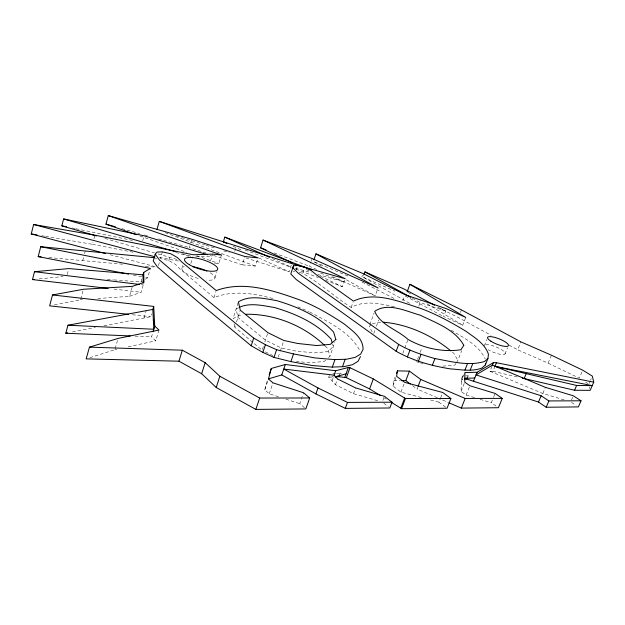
<?xml version="1.0" encoding="UTF-8"?>
<svg xmlns="http://www.w3.org/2000/svg" width="625" height="625" viewBox="0 0 625 625"><rect width="100%" height="100%" fill="white"/><g stroke="black" fill="none" stroke-linecap="round" stroke-linejoin="round"><path stroke-width="0.47" stroke-dasharray="3.12 2.34" d="M462.586 378.344L462.633 375.922L467.914 375.836L470.492 376.656M474.523 397.617L466.141 395.078L461.078 391.445L461.359 379.141L462.633 375.922M421.32 397.539L400.93 392.156L392.922 386.039L393.891 380.484L395.203 376.992M67.273 274.492L68.617 269.43M82.688 260.602L83.625 257.117M84.57 253.625L85.273 251.008M45.594 236.367L92.453 244.328L92.953 242.5M93.945 238.844L94.93 235.188M54.328 304.93L80.57 299.766L83.43 289.273M278.516 396.789L269.281 393.812L264.797 389.812L267.469 379.992M142.695 240.789L143.641 237.469M97.859 298.555L129.547 296.328L132.406 286.336M89.875 357.695L114.859 349.703L118.102 338.406M114 279.898L140.953 282.023L142.773 275.719M129.547 296.328L141.094 292.273L143.938 282.469M145.391 279.227L147.609 277.828L150.344 268.406M158.438 265.555L160.031 260.094M162.391 251.867L160.414 258.633L168.758 260.508L175.5 264.414L179.961 268.992L214.016 297.641C233.617 289.688 255.344 293.656 275.055 299.125M144.039 317.992L146.18 310.672M103.961 325.805L150.68 316.695L151.484 313.977M168.758 260.508L170.25 255.453M158.961 330.062L155.75 340.82L151.578 336.812L152.82 332.609M181.844 268.484L182.914 264.914M206.086 253.047L189.383 247.609L190.5 243.891M190.781 242.961L191.898 239.234M190.82 263.5L192.844 256.812M210.539 260.992L212.664 254.094M214.43 263.055L218.82 263.477L221.453 255M214.992 277.82L216.914 271.633M214.016 297.641L215.953 291.438M234.773 251.414L235.914 247.797M213.508 255.461L242.273 264.828L244.914 256.523M238.109 302.766L233.039 318.617L238.078 315.867L242.836 314.859M252.773 342.422L234.805 327.242L235.375 325.461M236.523 321.906L240.281 310.188M242.273 264.828L255.453 266.109L258.094 257.891M263.312 346.562L262.102 350.227L253.508 343.031M264.828 341.992L267.914 332.688M245.883 257.93L289.102 271.688L291.773 263.625M296.156 269.891L297.023 267.273M394.414 306.758C380.32 303.695 364.5 299.953 351.164 307.477C334.602 296.734 319.828 283.172 302.797 273.305L304.258 268.961M264.797 389.812L268.461 378.922M278.219 357.172L280.078 351.664M280.383 350.75L283.844 340.484M316.625 269.492L309.523 266.305L310.977 261.992M311.273 261.125L312.141 258.539M269.281 393.812L272.984 382.867M304.477 407.758L299.742 403.633L303.539 392.742M325.492 280.297L342.445 286.68L344.945 279.539M328.539 357.57L329.938 356.289L334.914 342.203M361.828 276.953L362.43 275.25M351.164 307.477L353.094 302.023M409.633 303.273L363.078 277.164L363.703 275.406M377.664 400.695L353.484 393.688L335.43 384.656L328.727 377.172L329.359 375.375M332.055 380.891L334.094 375.172M335.43 384.656L337.484 378.906M339.555 374.914L340.195 373.125L342.703 373.453M332.602 276.672L375.211 295.812L378.047 287.93M369.898 324.633L374.047 313.133M373.773 333.469L375.086 329.875M376.391 326.273L378.68 319.984M353.484 393.688L355.586 387.914M402.867 300.836L404.461 296.508M382.922 400.398L383.844 397.938M418.781 306.203L421.016 300.227M402.812 353.359L404.445 349.008M404.773 348.141L407.703 340.312M392.922 386.039L396.578 376.297M400.93 392.156L404.641 382.352M417.477 359.414L418.805 355.922M420.125 352.43L421.789 348.062M465.758 317.43L462.719 325.234L443.594 316.523L445.672 311.086L439.695 307.922M437.414 397.82L417.062 389.055L417.734 387.312M460.484 312.477L461.469 309.922M445.578 407.148L438.922 402.187L440.305 398.664M440.656 397.781L442.727 392.484M456.406 362.703L457.883 360.375L461.703 350.633M461.305 381.586L464.562 373.344M461.078 391.445L464.766 382.156M467.281 377.438L467.914 375.836M484.312 345.859L486.812 339.562M466.141 395.078L469.859 385.75M564.195 399.914L542.82 393.477L489.977 371.234L492.43 365.156M489.977 371.234L492.984 371.305L494.984 366.352M504.945 354.031L507.5 347.734M496.047 406.047L491.297 402.695L493.367 397.633M493.711 396.789L495.086 393.414M581.984 371.961L579.297 378.188L548.109 363.156L517.656 349.758L520.883 341.867M548.109 363.156L551.445 355.219M542.82 393.477L545.398 387.359M571.453 400.141L573.328 395.797M589.141 383.359L590.195 380.938M590.547 380.133L591.25 378.523M455.914 363.477L454.93 365.031L442.617 366.172M325.734 360.125L324.328 361.406L310.641 362.844L296.359 361.438M371.102 324.875L369.258 326.398L372.195 331.977M140.953 282.023L142.43 281.094M238.617 307.688L236.109 309.016L237.945 317.461L265.438 340.164L281.312 347.992L295.031 350.922L314.086 352.922L327.773 351.625L333.336 346.672L332.602 344.148M372.336 323.859L377.867 322.328L381.438 322.242M114.859 349.703L116.766 349.289M128.172 346.805L155.75 340.82M72.477 331.953L95.375 327.484M39.172 278.914L63.008 276.555M293.094 271.812L294.742 271.695M80.57 299.766L82.492 299.633M328.727 377.172L333.359 376.953M155.047 258.875L156.836 258.797M332.781 373.453L335.562 373.328M336.484 373.289L340.195 373.125M195.727 256.703L212.055 256.078L210.188 255.523M393.891 380.484L400.312 380.57M135 336.125L151.578 336.812M107.258 279.367L113.031 279.82M461.359 379.141L462.773 379.258M48.836 257.562L124.148 264.336M145.367 266.242L155.008 267.109M132.398 314.734L150.68 316.695M113.945 289.094L141.094 292.273M141.312 284.656L143.234 284.891M41.773 235.719L44.641 236.211M133.336 275.062L141.906 276.727M145.711 277.461L147.609 277.828M92.453 244.328L134.477 252.516M159.305 257.359L179.359 261.266M72.234 227.977L75.07 228.562M76.016 228.758L132.758 240.492M419.32 362.656L413.953 360.812M420.266 362.859L423.109 363.484M299.188 272.469L302.797 273.305M492.984 371.305L517.555 377.008M110.055 254.742L155.086 266.625M430.586 399.984L438.922 402.187M295.383 268.195L311.312 272.688M317.867 274.539L344.102 281.938L319.078 272.531M121.891 228.625L139.703 233.633M144.391 234.953L148.141 236.008M158.445 238.906L189.383 247.609M182.539 253.789L190.969 256.258M104.828 238.383L154.367 252.852M158.102 253.945L177.734 259.68M175.664 252.398L188.672 256.273M480.117 399.312L491.297 402.695M176.398 235.812L205.164 244.969M206.086 245.266L214.438 247.922M223.719 250.875L229.289 252.648M285.898 399.172L299.742 403.633M445.672 311.086L420.141 302.57L412.5 298.32M139.906 235.977L186.703 252.289M196.797 255.805L218.82 263.477M165.125 232.656L255.453 266.109M245.062 250.023L291.25 267.406M295.773 269.117L318.352 277.609M274.164 252.953L309.523 266.305M347.922 276L313.383 261.484L323.547 267.125M297.758 306.836L308.852 311.547M442.727 400.102L448.039 402.391M363.078 277.164L394.828 291.133M272.242 258.539L290.695 266.875M233.102 246.273L242.883 250.711M258.883 257.969L289.102 271.688M306.352 269.547L308.992 270.805M320.438 276.234L342.445 286.68M265.43 351.883L272.914 355.609M309.695 311.969C328.062 322.055 349.875 331.516 360 350.953M437.602 307.102L458.5 317.594L491.078 335.305M362.031 282.086L395.383 299.086M405.289 296.062L443.594 316.523M509.078 345.094L517.656 349.758M346.414 279.82L375.211 295.812M451.18 330.227C463.602 337.859 478.891 345 485.195 358.961M407.961 292.305L412.109 294.805M427.039 303.781L462.719 325.234M383.578 397.508L386.859 399.523M585.625 382.172L588 383.664M571.469 402.383L576.086 405.406M412.563 385.695L417.062 389.055M383.812 403.227L388.328 406.789M452.398 352.148L453.891 353.359L457.883 360.375M325.094 345.906L327.812 348.578L329.938 356.289M332.234 376.039L333.344 377.273M589.383 386.812L589.781 388.578M234.102 323.797L234.805 327.242M485.617 344.734A11.18 2.977 21.6 0 1 500.336 348.945A11.18 2.977 21.6 0 1 503.258 354.555A11.18 2.977 21.6 0 1 488.195 349.703M210.227 272.805A17.266 5.055 17 0 1 206.609 280.07M198.188 278.43A17.266 5.055 17 0 1 183.875 271.742A17.266 5.055 17 0 1 184.32 266.562"/><path stroke-width="0.94" d="M487.937 358.492L488.453 354.266C484.938 343.539 474.414 337.477 465.805 331.172C451.516 322.547 436.883 314.438 421.195 308.625C400.125 301.844 375.008 290.914 353.414 301.109L316.672 274.992L311.539 270.789L304.844 267.219L297.609 265.531L293.484 265.789L290.773 273.953L296.172 279.477L396.125 351.25C412.758 360.703 431.461 365.844 450.25 368.867C460.75 369.586 471.773 371.867 481.953 368.039L485.336 364.977L487.937 358.492L484.578 361.484C468.352 366.391 451.102 361.43 434.938 358.578C422.438 354.977 409.969 350.984 398.664 344.43L298.258 273.242L292.828 267.773L293.484 265.789M485.336 364.977L485.555 363.25M448.922 402.766L461.312 408.102L498.414 407.727L502.25 398.391L465.164 398.453L420.742 379.453L409.414 371.125L397.492 370.875L396.578 376.297L404.641 382.352L442.727 392.484L450.914 398.477L447.062 408.242L401.578 408.703L391.789 402.555M105.367 253.5L31.25 233.938L33.633 224.5L94.93 235.188L193.453 254.781L212.664 254.094L221.453 255L108.289 215.594L105.953 224.141L136.234 234.695M124.773 273.398L38.195 256.602L40.727 246.711L154.773 257.719M108.125 288.414L32.492 279.578L34.508 271.703L68.844 268.586L143.031 274.812L143.719 272.445L150.344 268.406L40.727 246.711M96.414 235.93L61.828 225.828L63.625 218.938L144.117 235.805L207.398 254.695M143.719 272.445L143.938 282.469L132.406 286.336L83.43 289.273L52.508 294.961L49.641 305.852L128.547 314.32M130.133 335.922L65.797 333.25L67.969 325.234L152.82 309.438L153.711 306.422L52.508 294.961M450.914 398.477L405.445 398.547L373.32 378.93L349.953 367.703L348.359 367.492L335.664 370.75L285.32 364.508L271.289 368.461L268.461 378.922L272.984 382.867L303.539 392.742L309.68 397.977L305.828 408.93L255.852 409.406L216.234 387.508L201.656 373.734L178.961 361.195L86.172 358.875L89.445 347.148L118.102 338.406L158.961 330.062L154.75 326.109L153.352 319.977M156.914 229.609L159.289 221.383L291.773 263.625L345.227 278.734L263.055 240.062L260.562 247.812L292.266 262.859M155.227 254.156L159.469 260.031L199.672 293.953L253.695 338.102L265.422 344.703L276.586 349.695L293.523 353.938L314.805 357.914L334.578 359.602L346.492 359.234L355.148 357.383L360.633 354.102L363.07 349.461C363.289 337.938 352.312 330.742 344.43 324.133C329.883 314.406 314.758 305.539 298.312 299.406C272.438 290.188 243.273 280.617 216.227 290.555L182 262.18L177.508 257.641L170.75 253.766L162.391 251.867L157.031 252.07L155.227 254.156L153.234 261.008L157.445 266.961L197.438 301.211L251.18 345.766L262.867 352.406L274 357.406L290.898 361.609L312.156 365.516L331.922 367.102L343.836 366.656L352.5 364.711L358.016 361.336L360.477 356.602M153.07 331.766L154.75 326.109L153.711 306.422M178.961 361.195L182.336 350.203L205.148 362.664L219.852 376.266L259.672 398.031L309.68 397.977M226.883 243.453L223.328 241.844L224.789 237.102L311.875 269.828M201.656 373.734L205.148 362.664M216.234 387.508L219.852 376.266M251.18 345.766L253.695 338.102M262.867 352.406L265.422 344.703M255.852 409.406L259.672 398.031M274 357.406L276.586 349.695M269.203 374.664L271.289 368.461M313.953 259.797L315.953 253.867L363.039 273.547L405.102 294.773L446.57 308.75L465.758 317.43L409.906 284.297L407.133 291.812M268.586 378.836L281.773 374.938L285.32 364.508M290.898 361.609L293.523 353.938M315.914 393.906L318.008 387.953L283.781 369.055L334.094 375.172L337.484 378.906L355.586 387.914L384.453 396.297L392.008 402.203L389.828 407.984L345.312 408.398L315.914 393.906L281.773 374.938M364.016 274.523L364.953 271.883L403.844 288.914L434.578 305.203M332.305 367.086L334.961 359.594M334.094 375.172L335.664 370.75M335.211 376.867L338.914 376.695L339.555 374.914M342.492 366.703L345.148 359.281M344.773 377.445L348.359 367.492M338.914 376.695L346.367 377.656L349.953 367.703M345.312 408.398L347.484 402.414L392.008 402.203M380.297 395.484L369.633 388.93L373.32 378.93M396.125 351.25L398.664 344.43M396.508 373.492L397.492 370.875M407.367 357.031L409.945 350.18M401.227 380.586L405.813 380.641L409.414 371.125M418.453 361.18L421.062 354.336M400.812 408.109L404.672 397.953M401.578 408.703L405.445 398.547M418.07 386.438L420.742 379.453M432.305 365.406L434.938 358.578M464.93 370.125L467.578 363.422M464.711 379.148L466.641 379.039L467.281 377.438M470.203 370.07L472.852 363.398M461.312 408.102L465.164 398.453M473.508 381.234L477.086 372.273L493.445 362.625L496.453 362.719L593.75 382.156L590.172 390.344L574.562 390.25L522.281 378.109M466.641 379.039L538.492 402.039L546.195 407.242L578.391 406.914L581.047 400.805L548.875 400.938L541.141 395.766L476.031 374.906L492.43 365.156L493.445 362.625M494.984 366.352L592.234 385.625L576.633 385.453L494.984 366.352L496.453 362.719M524.172 378.547L526.203 373.656M538.492 402.039L541.141 395.766M546.195 407.242L548.875 400.938M574.562 390.25L576.633 385.453M239.453 307.242C250.516 302.383 263 305.711 274.383 307.492C295.266 313.633 316.188 322.797 331.141 339.109L332.117 342.469M335.164 376.789L346.055 373.891M65.797 333.25L67.703 332.883M32.492 279.578L34.398 279.383M383.219 322.195C407.953 324.258 431.828 335.266 450.914 350.93M464.461 378.297L474.781 378.031M477.086 372.273L464.898 372.516L464.766 382.156L469.859 385.75L495.086 393.414L502.25 398.391M245.695 314.258C274.406 313.742 303.672 325.477 324.414 345.242M89.445 347.148L182.336 350.203M67.969 325.234L153.82 329.25L152.82 309.438M38.195 256.602L41.094 256.859M34.508 271.703L139.383 284.422M31.25 233.938L36.984 234.906M126.68 273.773L128.578 274.141M61.828 225.828L66.555 226.805M33.633 224.5L154.922 256.773M105.953 224.141L115.328 226.781M108.289 215.594L191.898 239.234L244.914 256.523L258.094 257.891L159.289 221.383M63.625 218.938L175.047 251.594M263.055 240.062L312.141 258.539L378.047 287.93L315.953 253.867M223.328 241.844L225.133 242.523M260.562 247.812L266.008 249.867M492.43 365.156L545.398 387.359L573.328 395.797L581.047 400.805M224.789 237.102L269.609 257.344M346.367 377.656L369.633 388.93M318.008 387.953L347.484 402.414M409.906 284.297L461.469 309.922L520.883 341.867L551.445 355.219L582.75 370.18L592.305 376.102L593.75 382.156M364.953 271.883L410.797 297.375M405.813 380.641L410.313 384.008M143.031 274.812L143.195 283.055M192.852 266.734A17.266 5.055 17 0 1 206.867 271.039M463.789 345.32L460.914 349.758C442.844 352.391 423.883 348.414 408.031 339.438C397.422 329.648 380.664 325.375 374.688 311.367C388.18 301.961 406.289 311.375 420.273 315.195C435.852 322.875 454.891 329.375 463.789 345.32M335.859 339.523L330.328 344.359L316.656 345.539L297.586 343.453L283.844 340.484L267.914 332.688L240.281 310.188L238.391 301.875C249.953 294.781 264.234 298.586 276.656 300.625C297.547 306.797 318.492 315.891 333.609 332.07L335.859 339.523M490.891 341.211A11.211 2.898 21.5 0 0 508.234 345.938A11.211 2.898 21.5 0 0 494.906 337.43A11.211 2.898 21.5 0 0 490.891 341.211M189.391 264.711A17.312 4.922 17 0 0 217.18 270.148A17.312 4.922 17 0 0 196.805 258.188A17.312 4.922 17 0 0 189.391 264.711"/></g></svg>
